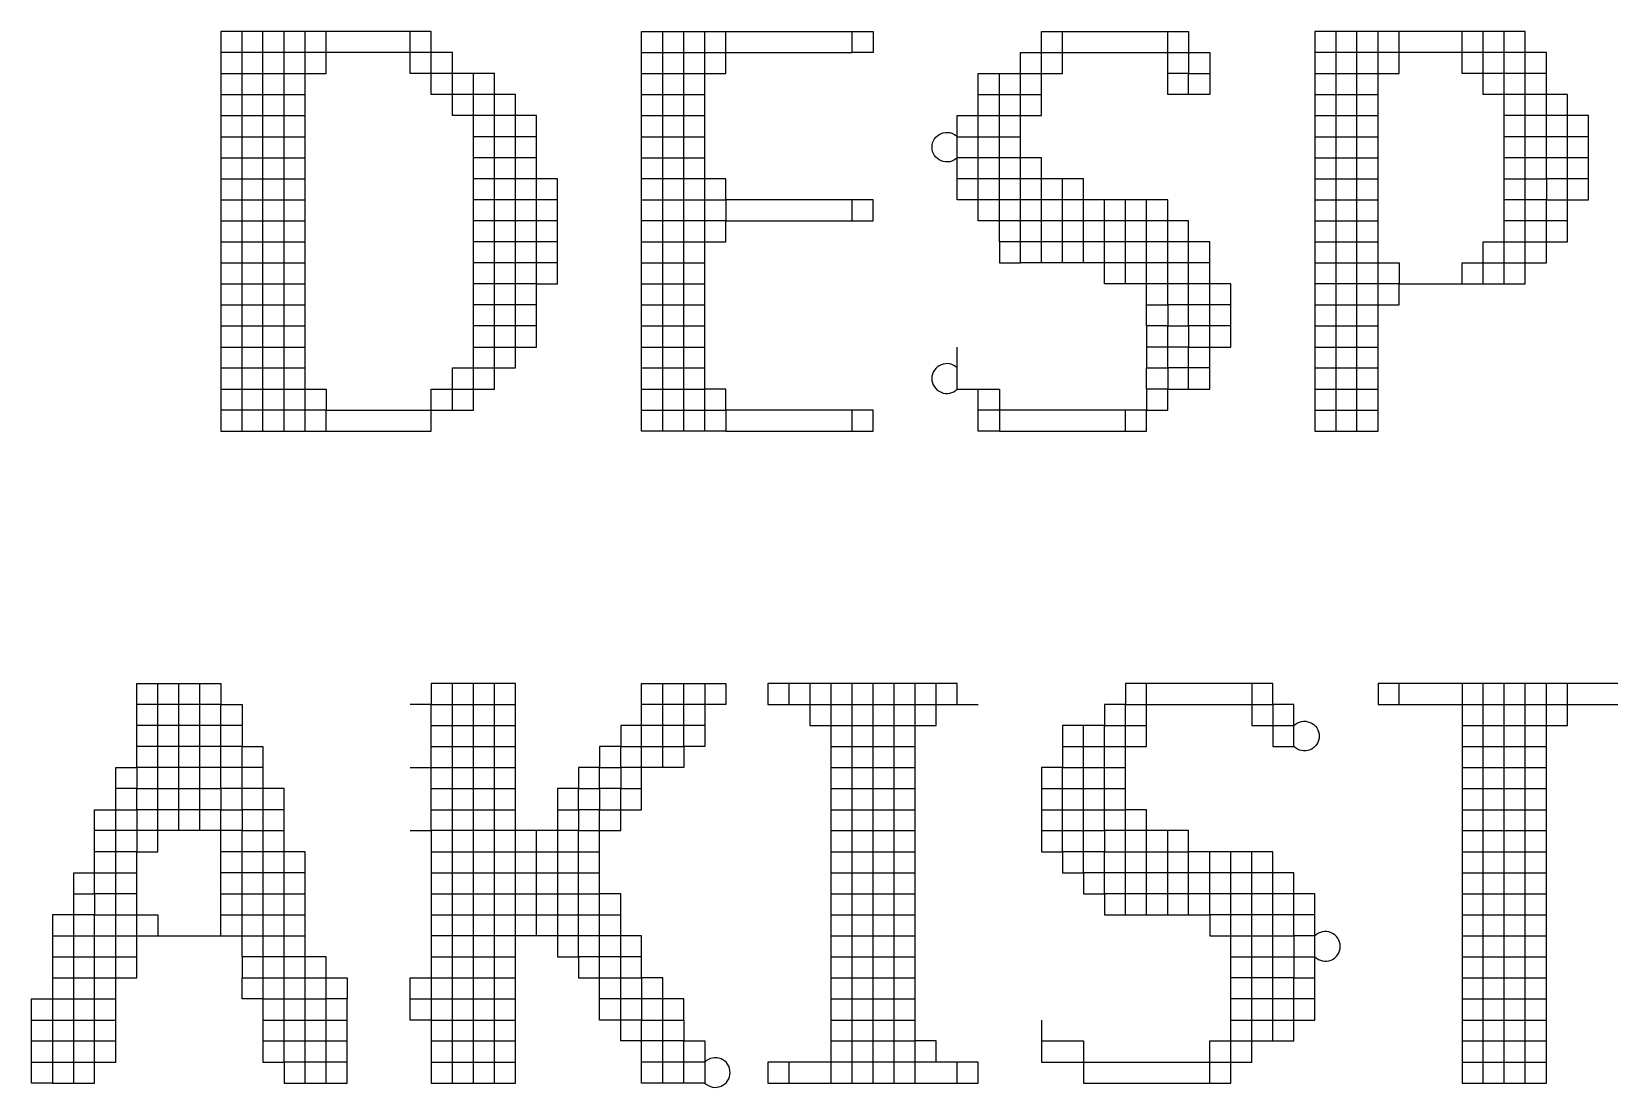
# Model space of a CAD drawing. Header units: millimetres. Extents: x 0 to 841, y 0 to 594.
# Drawn here: x 808.43 to 817.71, y 106.87 to 113.09 of the extents above; entities that cross this region are included whole.
import ezdxf
from ezdxf.enums import TextEntityAlignment as Align

# ---------------------------------------------------------------- set-up
doc = ezdxf.new("R2010")
doc.units = ezdxf.units.MM
doc.layers.add('TEXT', color=255, linetype='Continuous')
doc.styles.add('ECL', font='', dxfattribs={"width": 0.7, "height": 3})
doc.styles.get('ECL').set_extended_font_data('FangSong_GB2312')

# ---------------------------------------------------------------- blocks, each defined once
blk = doc.blocks.new('*U21')
at = {"color": 175, "linetype": 'Continuous'}
for points in [[(47.553, 6.207), (47.702, 6.207), (47.85, 6.207), (47.999, 6.207), (48.147, 6.207), (48.296, 6.207), (48.296, 6.355), (48.296, 6.504)], [(55.275, 6.207), (55.424, 6.207), (55.572, 6.207), (55.721, 6.207), (55.869, 6.207), (55.869, 6.355), (55.869, 6.504)], [(55.275, 4.87), (55.424, 4.87), (55.572, 4.87), (55.721, 4.87), (55.869, 4.87), (55.869, 4.722), (56.315, 4.722), (56.463, 4.722), (56.612, 4.722), (56.76, 4.722), (56.76, 4.87), (56.909, 4.87), (56.909, 5.019), (57.057, 5.019), (57.057, 5.167), (57.057, 5.316), (57.206, 5.316), (57.206, 5.464), (57.206, 5.613), (57.206, 5.761), (57.206, 5.91), (57.057, 5.91), (57.057, 6.058), (56.909, 6.058), (56.909, 6.207), (56.909, 6.355), (56.76, 6.355), (56.76, 6.504), (55.275, 6.504), (55.275, 6.355), (55.275, 6.207), (55.275, 6.058), (55.275, 5.91), (55.275, 5.761), (55.275, 5.613), (55.275, 5.464), (55.275, 5.316), (55.275, 5.167), (55.275, 5.019), (55.275, 4.87), (55.275, 4.722), (55.275, 4.573), (55.275, 4.425), (55.275, 4.276), (55.275, 4.128), (55.275, 3.979), (55.275, 3.831), (55.275, 3.682), (55.424, 3.682), (55.572, 3.682), (55.721, 3.682), (55.721, 3.831), (55.721, 3.979), (55.721, 4.128), (55.721, 4.276), (55.721, 4.425), (55.721, 4.573), (55.721, 4.722), (55.721, 4.87), (55.721, 5.019), (55.721, 5.167), (55.721, 5.316), (55.721, 5.464), (55.721, 5.613), (55.721, 5.761), (55.721, 5.91), (55.721, 6.058), (55.721, 6.207), (55.721, 6.355), (55.721, 6.504)], [(54.533, 4.128), (54.384, 4.128), (54.384, 4.276), (54.236, 4.276), (54.236, 4.425), (54.087, 4.425), (54.087, 4.276)], [(54.384, 3.979), (54.384, 4.128), (54.236, 4.128), (54.236, 4.276), (54.087, 4.276), (54.087, 4.128)], [(46.217, -0.773), (46.365, -0.773), (46.514, -0.773), (46.662, -0.773), (46.811, -0.773), (46.811, -0.624), (46.811, -0.476), (46.811, -0.327), (46.811, -0.179), (46.811, -0.03), (46.811, 0.118), (46.811, 0.267), (46.811, 0.415), (46.811, 0.564), (46.811, 0.712), (46.811, 0.861), (46.811, 1.009), (46.811, 1.158), (46.811, 1.306), (46.959, 1.306), (46.959, 1.455), (46.959, 1.603), (46.959, 1.752), (46.959, 1.9), (47.553, 1.9), (47.553, 1.752), (47.702, 1.752), (47.702, 1.603), (47.702, 1.455), (47.85, 1.455), (47.85, 1.306), (47.85, 1.158), (47.85, 1.009), (47.85, 0.861), (47.85, 0.712), (47.85, 0.564), (47.85, 0.415), (47.85, 0.267), (47.85, 0.118), (47.85, -0.03), (47.85, -0.179), (47.85, -0.327), (47.85, -0.476), (47.85, -0.624), (47.85, -0.773), (47.999, -0.773), (47.999, -0.921), (48.147, -0.921), (48.296, -0.921), (48.444, -0.921), (48.444, -0.773), (48.296, -0.773), (48.296, -0.624), (48.444, -0.624)], [(53.939, 0.267), (53.939, 0.415), (53.939, 0.564), (53.939, 0.712), (53.939, 0.861), (53.939, 1.009), (53.939, 1.158), (53.939, 1.306), (53.939, 1.455), (54.087, 1.455), (54.087, 1.603), (54.087, 1.752), (54.087, 1.9)], [(56.315, 1.603), (56.463, 1.603), (56.612, 1.603), (56.76, 1.603), (56.909, 1.603), (57.057, 1.603), (57.057, 1.752), (57.057, 1.9)], [(51.86, 1.455), (52.008, 1.455), (52.157, 1.455), (52.305, 1.455), (52.454, 1.455)], [(51.86, 1.306), (52.008, 1.306), (52.157, 1.306), (52.305, 1.306), (52.454, 1.306)], [(51.86, 1.158), (52.008, 1.158), (52.157, 1.158), (52.305, 1.158), (52.454, 1.158)], [(51.86, 1.009), (52.008, 1.009), (52.157, 1.009), (52.305, 1.009), (52.454, 1.009)], [(51.86, 0.861), (52.008, 0.861), (52.157, 0.861), (52.305, 0.861), (52.454, 0.861)], [(48.147, -0.921), (48.147, -0.773), (48.147, -0.624), (48.147, -0.476), (48.147, -0.327), (48.147, -0.179), (48.147, -0.03), (48.147, 0.118), (48.147, 0.267), (48.147, 0.415), (48.147, 0.564), (48.147, 0.712), (47.999, 0.712)], [(51.86, 0.712), (52.008, 0.712), (52.157, 0.712), (52.305, 0.712), (52.454, 0.712)], [(51.86, 0.564), (52.008, 0.564), (52.157, 0.564), (52.305, 0.564), (52.454, 0.564)], [(51.86, 0.415), (52.008, 0.415), (52.157, 0.415), (52.305, 0.415), (52.454, 0.415)], [(51.86, 0.267), (52.008, 0.267), (52.157, 0.267), (52.305, 0.267), (52.454, 0.267)], [(50.523, -0.03), (50.375, -0.03), (50.375, 0.118), (50.226, 0.118), (50.078, 0.118), (49.929, 0.118), (49.781, 0.118), (49.632, 0.118), (49.484, 0.118), (49.335, 0.118), (49.187, 0.118), (49.038, 0.118)], [(51.86, 0.118), (52.008, 0.118), (52.157, 0.118), (52.305, 0.118), (52.454, 0.118)], [(48.296, -0.179), (48.296, -0.03), (48.147, -0.03), (47.999, -0.03), (47.85, -0.03), (47.702, -0.03), (47.702, -0.179), (47.85, -0.179), (47.999, -0.179), (48.147, -0.179), (48.296, -0.179)], [(51.86, -0.03), (52.008, -0.03), (52.157, -0.03), (52.305, -0.03), (52.454, -0.03)], [(51.86, -0.179), (52.008, -0.179), (52.157, -0.179), (52.305, -0.179), (52.454, -0.179)], [(48.89, -0.327), (49.038, -0.327), (49.187, -0.327), (49.335, -0.327), (49.484, -0.327), (49.632, -0.327)], [(50.82, -0.476), (50.82, -0.327), (50.672, -0.327), (50.523, -0.327), (50.375, -0.327), (50.226, -0.327)], [(51.86, -0.327), (52.008, -0.327), (52.157, -0.327), (52.305, -0.327), (52.454, -0.327)], [(51.86, -0.476), (52.008, -0.476), (52.157, -0.476), (52.305, -0.476), (52.454, -0.476)]]:
    blk.add_lwpolyline(points, dxfattribs=at)
at = {"color": 185, "linetype": 'Continuous'}
for points in [[(47.553, 3.979), (47.702, 3.979), (47.85, 3.979), (47.999, 3.979), (48.147, 3.979), (48.296, 3.979), (48.296, 3.831), (49.038, 3.831), (49.187, 3.831), (49.335, 3.831), (49.335, 3.979), (49.484, 3.979), (49.484, 4.128), (49.632, 4.128), (49.632, 4.276), (49.781, 4.276), (49.781, 4.425), (49.781, 4.573), (49.781, 4.722), (49.781, 4.87), (49.781, 5.019), (49.781, 5.167), (49.781, 5.316), (49.781, 5.464), (49.781, 5.613), (49.781, 5.761), (49.781, 5.91), (49.632, 5.91), (49.632, 6.058), (49.484, 6.058), (49.484, 6.207), (49.187, 6.207), (49.187, 6.355), (49.038, 6.355), (49.038, 6.504), (47.553, 6.504), (47.553, 6.355), (47.553, 6.207), (47.553, 6.058), (47.553, 5.91), (47.553, 5.761), (47.553, 5.613), (47.553, 5.464), (47.553, 5.316), (47.553, 5.167), (47.553, 5.019), (47.553, 4.87), (47.553, 4.722), (47.553, 4.573), (47.553, 4.425), (47.553, 4.276), (47.553, 4.128), (47.553, 3.979), (47.553, 3.831), (47.553, 3.682), (47.702, 3.682), (47.85, 3.682), (47.999, 3.682), (48.147, 3.682), (48.296, 3.682), (48.444, 3.682), (48.593, 3.682), (48.741, 3.682), (48.89, 3.682), (49.038, 3.682), (49.038, 3.831), (49.038, 3.979), (49.187, 3.979), (49.335, 3.979), (49.335, 4.128), (49.335, 4.276), (49.335, 4.425), (49.335, 4.573), (49.335, 4.722), (49.335, 4.87), (49.335, 5.019), (49.335, 5.167), (49.335, 5.316), (49.335, 5.464), (49.335, 5.613), (49.335, 5.761), (49.335, 5.91), (49.335, 6.058), (49.335, 6.207)], [(56.612, 4.722), (56.612, 4.87), (56.612, 5.019), (56.612, 5.167), (56.612, 5.316), (56.612, 5.464), (56.612, 5.613), (56.612, 5.761), (56.612, 5.91), (56.612, 6.058), (56.612, 6.207), (56.612, 6.355), (56.612, 6.504)], [(51.711, 1.9), (51.711, 1.752), (51.711, 1.603), (51.86, 1.603), (52.008, 1.603), (52.157, 1.603), (52.305, 1.603), (52.454, 1.603), (52.602, 1.603), (52.602, 1.752), (52.602, 1.9)], [(54.533, -0.921), (54.533, -0.773), (54.533, -0.624), (54.681, -0.624), (54.681, -0.476), (54.681, -0.327), (54.681, -0.179), (54.681, -0.03), (54.83, -0.03), (54.978, -0.03), (55.127, -0.03), (55.127, -0.179), (55.275, -0.179)]]:
    blk.add_lwpolyline(points, dxfattribs=at)
at = {"color": 227, "linetype": 'Continuous'}
blk.add_lwpolyline([(47.702, 3.682), (47.702, 3.831), (47.702, 3.979), (47.702, 4.128), (47.702, 4.276), (47.702, 4.425), (47.702, 4.573), (47.702, 4.722), (47.702, 4.87), (47.702, 5.019), (47.702, 5.167), (47.702, 5.316), (47.702, 5.464), (47.702, 5.613), (47.702, 5.761), (47.702, 5.91), (47.702, 6.058), (47.702, 6.207), (47.702, 6.355), (47.702, 6.504)], dxfattribs=at)
at = {"color": 206, "linetype": 'Continuous'}
blk.add_lwpolyline([(47.85, 3.682), (47.85, 3.831), (47.85, 3.979), (47.85, 4.128), (47.85, 4.276), (47.85, 4.425), (47.85, 4.573), (47.85, 4.722), (47.85, 4.87), (47.85, 5.019), (47.85, 5.167), (47.85, 5.316), (47.85, 5.464), (47.85, 5.613), (47.85, 5.761), (47.85, 5.91), (47.85, 6.058), (47.85, 6.207), (47.85, 6.355), (47.85, 6.504)], dxfattribs=at)
at = {"color": 186, "linetype": 'Continuous'}
for points in [[(47.999, 3.682), (47.999, 3.831), (47.999, 3.979), (47.999, 4.128), (47.999, 4.276), (47.999, 4.425), (47.999, 4.573), (47.999, 4.722), (47.999, 4.87), (47.999, 5.019), (47.999, 5.167), (47.999, 5.316), (47.999, 5.464), (47.999, 5.613), (47.999, 5.761), (47.999, 5.91), (47.999, 6.058), (47.999, 6.207), (47.999, 6.355), (47.999, 6.504)], [(50.82, 3.682), (50.82, 3.831), (50.82, 3.979), (50.82, 4.128), (50.82, 4.276), (50.82, 4.425), (50.82, 4.573), (50.82, 4.722), (50.82, 4.87), (50.82, 5.019), (50.82, 5.167), (50.82, 5.316), (50.82, 5.464), (50.82, 5.613), (50.82, 5.761), (50.82, 5.91), (50.82, 6.058), (50.82, 6.207), (50.82, 6.355), (50.82, 6.504)]]:
    blk.add_lwpolyline(points, dxfattribs=at)
at = {"color": 164, "linetype": 'Continuous'}
for points in [[(48.147, 3.682), (48.147, 3.831), (48.147, 3.979), (48.147, 4.128), (48.147, 4.276), (48.147, 4.425), (48.147, 4.573), (48.147, 4.722), (48.147, 4.87), (48.147, 5.019), (48.147, 5.167), (48.147, 5.316), (48.147, 5.464), (48.147, 5.613), (48.147, 5.761), (48.147, 5.91), (48.147, 6.058), (48.147, 6.207), (48.147, 6.355), (48.147, 6.504)], [(49.335, -0.921), (49.335, -0.773), (49.335, -0.624), (49.335, -0.476), (49.335, -0.327), (49.335, -0.179), (49.335, -0.03), (49.335, 0.118), (49.335, 0.267), (49.335, 0.415), (49.335, 0.564), (49.335, 0.712), (49.335, 0.861), (49.335, 1.009), (49.335, 1.158), (49.335, 1.306), (49.335, 1.455), (49.335, 1.603), (49.335, 1.752), (49.335, 1.9)], [(47.85, 1.158), (47.702, 1.158), (47.702, 1.306), (47.553, 1.306), (47.553, 1.455), (47.405, 1.455), (47.256, 1.455), (47.108, 1.455), (46.959, 1.455)], [(54.087, 0.712), (54.087, 0.861), (53.939, 0.861), (53.79, 0.861), (53.79, 0.712), (53.939, 0.712), (54.087, 0.712)]]:
    blk.add_lwpolyline(points, dxfattribs=at)
at = {"color": 197, "linetype": 'Continuous'}
for points in [[(49.187, 3.831), (49.187, 3.979), (49.187, 4.128), (49.335, 4.128), (49.484, 4.128), (49.484, 4.276), (49.484, 4.425), (49.484, 4.573), (49.484, 4.722), (49.484, 4.87), (49.484, 5.019), (49.484, 5.167), (49.484, 5.316), (49.484, 5.464), (49.484, 5.613), (49.484, 5.761), (49.484, 5.91), (49.335, 5.91), (49.187, 5.91), (49.187, 6.058), (49.038, 6.058), (49.038, 6.207), (49.038, 6.355), (48.89, 6.355), (48.89, 6.504)], [(56.909, 6.207), (56.76, 6.207), (56.76, 6.355), (56.612, 6.355), (56.463, 6.355), (56.315, 6.355), (56.315, 6.504)], [(47.553, 6.058), (47.702, 6.058), (47.85, 6.058), (47.999, 6.058), (48.147, 6.058)], [(47.553, 5.613), (47.702, 5.613), (47.85, 5.613), (47.999, 5.613), (48.147, 5.613)], [(47.553, 5.464), (47.702, 5.464), (47.85, 5.464), (47.999, 5.464), (48.147, 5.464)], [(47.553, 5.316), (47.702, 5.316), (47.85, 5.316), (47.999, 5.316), (48.147, 5.316)], [(47.553, 5.167), (47.702, 5.167), (47.85, 5.167), (47.999, 5.167), (48.147, 5.167)], [(47.553, 4.573), (47.702, 4.573), (47.85, 4.573), (47.999, 4.573), (48.147, 4.573)], [(47.553, 4.425), (47.702, 4.425), (47.85, 4.425), (47.999, 4.425), (48.147, 4.425)], [(47.553, 4.276), (47.702, 4.276), (47.85, 4.276), (47.999, 4.276), (48.147, 4.276)], [(47.553, 4.128), (47.702, 4.128), (47.85, 4.128), (47.999, 4.128), (48.147, 4.128)], [(56.315, 1.306), (56.463, 1.306), (56.612, 1.306), (56.76, 1.306), (56.909, 1.306)], [(56.315, 1.158), (56.463, 1.158), (56.612, 1.158), (56.76, 1.158), (56.909, 1.158)], [(56.315, 1.009), (56.463, 1.009), (56.612, 1.009), (56.76, 1.009), (56.909, 1.009)], [(49.781, 0.118), (49.781, 0.267), (49.781, 0.415), (49.781, 0.564), (49.781, 0.712), (49.781, 0.861)], [(56.315, 0.861), (56.463, 0.861), (56.612, 0.861), (56.76, 0.861), (56.909, 0.861)], [(56.315, 0.712), (56.463, 0.712), (56.612, 0.712), (56.76, 0.712), (56.909, 0.712)], [(56.315, 0.564), (56.463, 0.564), (56.612, 0.564), (56.76, 0.564), (56.909, 0.564)], [(56.315, 0.415), (56.463, 0.415), (56.612, 0.415), (56.76, 0.415), (56.909, 0.415)], [(46.365, 0.118), (46.514, 0.118), (46.662, 0.118), (46.662, 0.267), (46.811, 0.267), (46.959, 0.267), (47.108, 0.267), (47.108, 0.118), (47.553, 0.118), (47.702, 0.118), (47.85, 0.118), (47.999, 0.118), (48.147, 0.118)], [(56.315, 0.267), (56.463, 0.267), (56.612, 0.267), (56.76, 0.267), (56.909, 0.267)], [(56.315, 0.118), (56.463, 0.118), (56.612, 0.118), (56.76, 0.118), (56.909, 0.118)], [(56.315, -0.03), (56.463, -0.03), (56.612, -0.03), (56.76, -0.03), (56.909, -0.03)], [(55.275, -0.327), (55.127, -0.327), (55.127, -0.179), (54.978, -0.179), (54.83, -0.179), (54.681, -0.179)], [(56.315, -0.179), (56.463, -0.179), (56.612, -0.179), (56.76, -0.179), (56.909, -0.179)], [(54.681, -0.476), (54.83, -0.476), (54.978, -0.476), (55.127, -0.476), (55.127, -0.327), (54.978, -0.327), (54.83, -0.327), (54.681, -0.327)], [(51.86, -0.624), (52.008, -0.624), (52.157, -0.624), (52.305, -0.624), (52.454, -0.624)], [(56.315, -0.624), (56.463, -0.624), (56.612, -0.624), (56.76, -0.624), (56.909, -0.624)]]:
    blk.add_lwpolyline(points, dxfattribs=at)
at = {"color": 157, "linetype": 'Continuous'}
for points in [[(50.523, 6.207), (50.672, 6.207), (50.82, 6.207), (50.969, 6.207), (51.117, 6.207), (51.117, 6.355), (51.117, 6.504)], [(54.681, 4.573), (54.533, 4.573), (54.533, 4.722), (54.384, 4.722), (54.384, 4.87), (54.236, 4.87), (54.236, 5.019), (54.087, 5.019), (53.939, 5.019), (53.79, 5.019), (53.642, 5.019), (53.642, 5.167), (53.493, 5.167), (53.345, 5.167), (53.196, 5.167), (53.048, 5.167), (52.899, 5.167), (52.899, 5.316), (52.751, 5.316), (52.751, 5.464), (52.751, 5.613), (52.751, 5.761), (52.751, 5.91), (52.899, 5.91), (52.899, 6.058), (52.899, 6.207), (53.196, 6.207), (53.196, 6.355), (53.345, 6.355), (53.345, 6.504), (54.384, 6.504), (54.384, 6.355), (54.533, 6.355), (54.533, 6.207), (54.533, 6.058), (54.384, 6.058), (54.384, 6.207), (54.236, 6.207)], [(49.929, 5.316), (49.781, 5.316), (49.632, 5.316), (49.632, 5.464), (49.484, 5.464), (49.335, 5.464)], [(49.929, 5.167), (49.781, 5.167), (49.632, 5.167), (49.632, 5.316), (49.484, 5.316), (49.335, 5.316)], [(50.523, 5.316), (50.672, 5.316), (50.82, 5.316), (50.969, 5.316), (51.117, 5.316), (51.117, 5.167), (51.266, 5.167), (51.414, 5.167), (51.563, 5.167), (51.711, 5.167), (51.86, 5.167), (52.008, 5.167), (52.008, 5.316)], [(49.929, 5.019), (49.781, 5.019), (49.632, 5.019), (49.632, 5.167), (49.484, 5.167), (49.335, 5.167)], [(49.929, 4.87), (49.781, 4.87), (49.632, 4.87), (49.632, 5.019), (49.484, 5.019), (49.335, 5.019)], [(54.087, 4.425), (54.087, 4.573), (54.236, 4.573), (54.236, 4.425), (54.384, 4.425), (54.384, 4.276), (54.533, 4.276), (54.533, 4.425), (54.384, 4.425), (54.384, 4.573), (54.236, 4.573), (54.236, 4.722), (54.087, 4.722), (53.939, 4.722), (53.79, 4.722), (53.79, 4.87)], [(46.959, 0.415), (46.811, 0.415), (46.662, 0.415), (46.662, 0.267), (46.514, 0.267), (46.365, 0.267), (46.365, 0.118), (46.365, -0.03), (46.365, -0.179), (46.365, -0.327), (46.365, -0.476), (46.365, -0.624), (46.365, -0.773), (46.365, -0.921), (46.514, -0.921), (46.662, -0.921), (46.662, -0.773), (46.662, -0.624), (46.662, -0.476), (46.662, -0.327), (46.662, -0.179), (46.811, -0.179), (46.959, -0.179), (46.959, -0.03), (46.959, 0.118), (46.959, 0.267), (46.959, 0.415), (46.959, 0.564), (46.959, 0.712), (47.108, 0.712), (47.108, 0.861), (47.108, 1.009), (47.108, 1.158), (47.108, 1.306), (47.108, 1.455), (47.108, 1.603), (47.108, 1.752), (47.108, 1.9)], [(47.256, 0.861), (47.256, 1.009), (47.256, 1.158), (47.256, 1.306), (47.256, 1.455), (47.256, 1.603), (47.256, 1.752), (47.256, 1.9)], [(49.038, 0.712), (49.187, 0.712), (49.335, 0.712), (49.484, 0.712), (49.632, 0.712), (49.781, 0.712), (49.929, 0.712), (50.078, 0.712), (50.226, 0.712), (50.226, 0.861), (50.226, 1.009), (50.375, 1.009), (50.523, 1.009), (50.523, 1.158), (50.523, 1.306), (50.523, 1.455), (50.523, 1.603), (50.523, 1.752), (50.523, 1.9), (51.117, 1.9), (51.117, 1.752), (50.969, 1.752), (50.82, 1.752), (50.672, 1.752), (50.523, 1.752)], [(53.345, -0.624), (53.642, -0.624), (53.642, -0.773), (54.533, -0.773), (54.681, -0.773), (54.83, -0.773), (54.83, -0.624), (54.83, -0.476), (54.83, -0.327), (54.83, -0.179), (54.83, -0.03), (54.83, 0.118), (54.83, 0.267), (54.83, 0.415), (54.83, 0.564), (54.83, 0.712)], [(47.85, -0.624), (47.999, -0.624), (48.147, -0.624), (48.296, -0.624), (48.296, -0.476), (48.444, -0.476)], [(49.038, -0.773), (49.187, -0.773), (49.335, -0.773), (49.484, -0.773), (49.632, -0.773)]]:
    blk.add_lwpolyline(points, dxfattribs=at)
at = {"color": 251, "linetype": 'Continuous'}
for points in [[(51.117, 3.682), (50.969, 3.682), (50.82, 3.682), (50.672, 3.682), (50.523, 3.682), (50.523, 3.831), (50.523, 3.979), (50.523, 4.128), (50.523, 4.276), (50.523, 4.425), (50.523, 4.573), (50.523, 4.722), (50.523, 4.87), (50.523, 5.019), (50.523, 5.167), (50.523, 5.316), (50.523, 5.464), (50.523, 5.613), (50.523, 5.761), (50.523, 5.91), (50.523, 6.058), (50.523, 6.207), (50.523, 6.355), (50.523, 6.504), (52.157, 6.504), (52.157, 6.355), (52.008, 6.355), (52.008, 6.504)], [(53.939, 3.682), (54.087, 3.682), (54.087, 3.831), (53.048, 3.831), (52.899, 3.831)], [(57.651, 1.9), (57.651, 1.752), (57.8, 1.752), (57.8, 1.9), (55.721, 1.9), (55.721, 1.752), (55.869, 1.752), (55.869, 1.9)], [(47.553, 0.118), (47.553, 0.267), (47.553, 0.415), (47.553, 0.564), (47.553, 0.712)], [(50.969, -0.921), (50.82, -0.921), (50.672, -0.921), (50.523, -0.921), (50.523, -0.773), (50.523, -0.624), (50.523, -0.476), (50.375, -0.476), (50.226, -0.476), (50.226, -0.327), (50.226, -0.179), (50.226, -0.03), (50.226, 0.118), (50.226, 0.267), (50.226, 0.415), (50.226, 0.564), (50.226, 0.712)], [(46.365, -0.921), (46.217, -0.921), (46.217, -0.773), (46.217, -0.624), (46.217, -0.476), (46.217, -0.327), (46.365, -0.327), (46.514, -0.327), (46.662, -0.327), (46.811, -0.327)], [(52.602, -0.773), (52.454, -0.773), (52.305, -0.773), (52.157, -0.773), (52.008, -0.773), (51.86, -0.773), (51.414, -0.773), (51.414, -0.921), (51.563, -0.921), (51.563, -0.773)], [(51.563, -0.921), (51.711, -0.921), (51.86, -0.921), (52.008, -0.921), (52.157, -0.921), (52.305, -0.921), (52.454, -0.921), (52.602, -0.921), (52.751, -0.921), (52.751, -0.773)]]:
    blk.add_lwpolyline(points, dxfattribs=at)
at = {"color": 177, "linetype": 'Continuous'}
for points in [[(50.672, 3.682), (50.672, 3.831), (50.672, 3.979), (50.672, 4.128), (50.672, 4.276), (50.672, 4.425), (50.672, 4.573), (50.672, 4.722), (50.672, 4.87), (50.672, 5.019), (50.672, 5.167), (50.672, 5.316), (50.672, 5.464), (50.672, 5.613), (50.672, 5.761), (50.672, 5.91), (50.672, 6.058), (50.672, 6.207), (50.672, 6.355), (50.672, 6.504)], [(57.206, 5.613), (57.057, 5.613), (57.057, 5.761), (56.909, 5.761), (56.909, 5.91), (56.76, 5.91), (56.612, 5.91)], [(49.781, 5.613), (49.632, 5.613), (49.632, 5.761), (49.484, 5.761), (49.335, 5.761)], [(50.523, 5.761), (50.672, 5.761), (50.82, 5.761), (50.969, 5.761)], [(53.642, 4.87), (53.493, 4.87), (53.345, 4.87), (53.196, 4.87), (53.196, 5.019), (53.196, 5.167), (53.196, 5.316), (53.196, 5.464), (53.196, 5.613), (53.048, 5.613), (52.899, 5.613), (52.899, 5.761), (53.048, 5.761), (53.196, 5.761)], [(57.206, 5.464), (57.057, 5.464), (57.057, 5.613), (56.909, 5.613), (56.909, 5.761), (56.76, 5.761), (56.612, 5.761)], [(49.781, 5.464), (49.632, 5.464), (49.632, 5.613), (49.484, 5.613), (49.335, 5.613)], [(55.275, 5.613), (55.424, 5.613), (55.572, 5.613), (55.721, 5.613)], [(56.612, 5.464), (56.76, 5.464), (56.909, 5.464), (56.909, 5.316), (57.057, 5.316), (57.057, 5.464), (56.909, 5.464), (56.909, 5.613), (56.76, 5.613), (56.612, 5.613)], [(53.939, 4.722), (53.939, 4.87), (53.939, 5.019), (53.939, 5.167), (53.939, 5.316)], [(54.087, 4.573), (54.087, 4.722), (54.087, 4.87), (54.087, 5.019), (54.087, 5.167), (54.087, 5.316)], [(55.275, 5.167), (55.424, 5.167), (55.572, 5.167), (55.721, 5.167)], [(55.275, 5.019), (55.424, 5.019), (55.572, 5.019), (55.721, 5.019)], [(50.523, 4.87), (50.672, 4.87), (50.82, 4.87), (50.969, 4.87)], [(50.523, 4.722), (50.672, 4.722), (50.82, 4.722), (50.969, 4.722)], [(49.335, 4.276), (49.484, 4.276), (49.632, 4.276), (49.632, 4.425), (49.484, 4.425), (49.335, 4.425)], [(55.275, 4.425), (55.424, 4.425), (55.572, 4.425), (55.721, 4.425)], [(55.275, 3.979), (55.424, 3.979), (55.572, 3.979), (55.721, 3.979)], [(48.296, 3.682), (48.296, 3.831), (48.147, 3.831), (47.999, 3.831), (47.85, 3.831), (47.702, 3.831), (47.553, 3.831)], [(47.405, 0.861), (47.405, 1.009), (47.405, 1.158), (47.405, 1.306), (47.405, 1.455), (47.405, 1.603), (47.405, 1.752), (47.405, 1.9)], [(50.672, 1.306), (50.672, 1.455), (50.672, 1.603), (50.672, 1.752), (50.672, 1.9)], [(47.702, 1.603), (47.553, 1.603), (47.553, 1.752), (47.405, 1.752), (47.256, 1.752), (47.108, 1.752), (46.959, 1.752)], [(47.85, 1.306), (47.702, 1.306), (47.702, 1.455), (47.553, 1.455), (47.553, 1.603), (47.405, 1.603), (47.256, 1.603), (47.108, 1.603), (46.959, 1.603)], [(53.345, 1.158), (53.493, 1.158), (53.493, 1.306), (53.642, 1.306), (53.79, 1.306), (53.79, 1.455), (53.939, 1.455), (53.939, 1.603), (54.087, 1.603)], [(47.999, 1.009), (47.85, 1.009), (47.702, 1.009), (47.702, 1.158), (47.553, 1.158), (47.553, 1.306), (47.405, 1.306), (47.256, 1.306), (47.108, 1.306), (46.959, 1.306), (46.959, 1.158), (46.811, 1.158)], [(53.345, 1.009), (53.493, 1.009), (53.493, 1.158), (53.642, 1.158), (53.79, 1.158), (53.79, 1.306), (53.939, 1.306)], [(53.345, 0.861), (53.493, 0.861), (53.493, 1.009), (53.642, 1.009), (53.79, 1.009), (53.79, 1.158), (53.939, 1.158)], [(54.236, 0.267), (54.236, 0.415), (54.236, 0.564), (54.236, 0.712), (54.236, 0.861)], [(54.681, -0.03), (54.681, 0.118), (54.681, 0.267), (54.681, 0.415), (54.681, 0.564), (54.681, 0.712)], [(49.038, 0.564), (49.187, 0.564), (49.335, 0.564), (49.484, 0.564), (49.632, 0.564), (49.781, 0.564), (49.929, 0.564), (50.078, 0.564), (50.226, 0.564)], [(47.553, 0.267), (47.702, 0.267), (47.85, 0.267), (47.999, 0.267), (48.147, 0.267)], [(46.365, -0.03), (46.514, -0.03), (46.662, -0.03), (46.662, 0.118), (46.811, 0.118), (46.959, 0.118), (47.108, 0.118)], [(46.365, -0.179), (46.514, -0.179), (46.662, -0.179), (46.662, -0.03), (46.811, -0.03), (46.959, -0.03)], [(47.85, -0.327), (47.999, -0.327), (48.147, -0.327), (48.296, -0.327)], [(46.217, -0.476), (46.365, -0.476), (46.514, -0.476), (46.662, -0.476), (46.811, -0.476)]]:
    blk.add_lwpolyline(points, dxfattribs=at)
at = {"color": 167, "linetype": 'Continuous'}
for points in [[(50.969, 3.682), (50.969, 3.831), (50.969, 3.979), (50.969, 4.128), (50.969, 4.276), (50.969, 4.425), (50.969, 4.573), (50.969, 4.722), (50.969, 4.87), (50.969, 5.019), (50.969, 5.167), (50.969, 5.316), (50.969, 5.464), (50.969, 5.613), (50.969, 5.761), (50.969, 5.91), (50.969, 6.058), (50.969, 6.207), (50.969, 6.355), (50.969, 6.504)], [(50.523, 6.355), (50.672, 6.355), (50.82, 6.355), (50.969, 6.355), (51.117, 6.355), (51.266, 6.355), (51.414, 6.355), (51.563, 6.355), (51.711, 6.355), (51.86, 6.355), (52.008, 6.355)], [(57.206, 5.761), (57.057, 5.761), (57.057, 5.91), (56.909, 5.91), (56.909, 6.058), (56.76, 6.058), (56.612, 6.058), (56.463, 6.058), (56.463, 6.207), (56.315, 6.207), (56.315, 6.355), (56.166, 6.355), (56.018, 6.355), (55.869, 6.355), (55.721, 6.355), (55.572, 6.355), (55.424, 6.355), (55.275, 6.355)], [(52.899, 6.058), (53.048, 6.058), (53.196, 6.058), (53.345, 6.058)], [(53.493, 4.87), (53.493, 5.019), (53.493, 5.167), (53.493, 5.316), (53.493, 5.464)], [(57.057, 5.167), (56.909, 5.167), (56.909, 5.316), (56.76, 5.316), (56.612, 5.316)], [(54.681, 4.425), (54.533, 4.425), (54.533, 4.573), (54.384, 4.573), (54.384, 4.722), (54.236, 4.722), (54.236, 4.87), (54.087, 4.87), (53.939, 4.87), (53.79, 4.87), (53.642, 4.87), (53.642, 5.019), (53.493, 5.019), (53.345, 5.019), (53.196, 5.019), (53.048, 5.019), (53.048, 4.87), (53.196, 4.87)], [(49.781, 4.722), (49.632, 4.722), (49.632, 4.87), (49.484, 4.87), (49.335, 4.87)], [(49.781, 4.573), (49.632, 4.573), (49.632, 4.722), (49.484, 4.722), (49.335, 4.722)], [(55.275, 4.573), (55.424, 4.573), (55.572, 4.573), (55.721, 4.573), (55.869, 4.573), (55.869, 4.722), (55.721, 4.722), (55.572, 4.722), (55.424, 4.722), (55.275, 4.722)], [(49.781, 4.425), (49.632, 4.425), (49.632, 4.573), (49.484, 4.573), (49.335, 4.573)], [(50.523, 3.831), (50.672, 3.831), (50.82, 3.831), (50.969, 3.831), (51.117, 3.831), (51.117, 3.682), (51.266, 3.682), (51.414, 3.682), (51.563, 3.682), (51.711, 3.682), (51.86, 3.682), (52.008, 3.682), (52.008, 3.831)], [(51.563, 1.752), (51.711, 1.752), (51.86, 1.752), (52.008, 1.752), (52.157, 1.752), (52.305, 1.752), (52.454, 1.752), (52.602, 1.752), (52.751, 1.752), (52.899, 1.752)], [(48.296, -0.921), (48.296, -0.773), (48.147, -0.773), (47.999, -0.773), (47.999, -0.624), (47.999, -0.476), (47.999, -0.327), (47.999, -0.179), (47.999, -0.03), (47.999, 0.118), (47.999, 0.267), (47.999, 0.415), (47.999, 0.564), (47.999, 0.712), (47.999, 0.861), (47.999, 1.009), (47.999, 1.158), (47.85, 1.158)], [(50.82, -0.921), (50.82, -0.773), (50.82, -0.624), (50.672, -0.624), (50.523, -0.624), (50.375, -0.624), (50.375, -0.476), (50.375, -0.327), (50.375, -0.179), (50.375, -0.03), (50.226, -0.03), (50.078, -0.03), (50.078, 0.118), (50.078, 0.267), (50.078, 0.415), (50.078, 0.564), (50.078, 0.712), (50.078, 0.861), (50.226, 0.861), (50.375, 0.861), (50.375, 1.009), (50.375, 1.158), (50.523, 1.158)], [(47.999, 0.712), (47.85, 0.712), (47.702, 0.712), (47.702, 0.861), (47.553, 0.861), (47.553, 1.009), (47.405, 1.009), (47.256, 1.009), (47.108, 1.009), (46.959, 1.009), (46.959, 0.861), (46.811, 0.861), (46.662, 0.861)], [(47.553, 0.415), (47.702, 0.415), (47.85, 0.415), (47.999, 0.415), (48.147, 0.415)], [(49.038, 0.267), (49.187, 0.267), (49.335, 0.267), (49.484, 0.267), (49.632, 0.267), (49.781, 0.267), (49.929, 0.267), (50.078, 0.267), (50.226, 0.267), (50.375, 0.267)], [(46.217, -0.624), (46.365, -0.624), (46.514, -0.624), (46.662, -0.624), (46.811, -0.624)]]:
    blk.add_lwpolyline(points, dxfattribs=at)
at = {"color": 147, "linetype": 'Continuous'}
for points in [[(53.345, 4.87), (53.345, 5.019), (53.345, 5.167), (53.345, 5.316), (53.345, 5.464), (53.345, 5.613), (53.196, 5.613), (53.196, 5.761), (53.196, 5.91), (53.196, 6.058), (53.196, 6.207), (53.345, 6.207), (53.345, 6.355), (53.493, 6.355), (53.493, 6.504)], [(48.89, 1.306), (49.038, 1.306), (49.038, 1.455), (49.038, 1.603), (49.038, 1.752), (49.187, 1.752), (49.335, 1.752), (49.484, 1.752), (49.632, 1.752)], [(49.038, 1.009), (49.187, 1.009), (49.335, 1.009), (49.484, 1.009), (49.632, 1.009)], [(48.147, 0.564), (47.999, 0.564), (47.85, 0.564), (47.702, 0.564), (47.702, 0.712), (47.553, 0.712), (47.553, 0.861), (47.405, 0.861), (47.256, 0.861), (47.108, 0.861), (46.959, 0.861), (46.959, 0.712), (46.811, 0.712), (46.662, 0.712)]]:
    blk.add_lwpolyline(points, dxfattribs=at)
at = {"color": 252, "linetype": 'Continuous'}
for points in [[(54.384, 6.058), (54.236, 6.058), (54.236, 6.207), (54.236, 6.355), (54.236, 6.504)], [(52.751, 3.979), (52.751, 4.128), (52.751, 4.276)], [(53.048, 3.682), (52.899, 3.682), (52.899, 3.831), (52.899, 3.979)], [(52.751, 1.752), (52.751, 1.9), (51.414, 1.9), (51.414, 1.752), (51.563, 1.752), (51.563, 1.9)]]:
    blk.add_lwpolyline(points, dxfattribs=at)
at = {"color": 196, "linetype": 'Continuous'}
for points in [[(55.424, 3.682), (55.424, 3.831), (55.424, 3.979), (55.424, 4.128), (55.424, 4.276), (55.424, 4.425), (55.424, 4.573), (55.424, 4.722), (55.424, 4.87), (55.424, 5.019), (55.424, 5.167), (55.424, 5.316), (55.424, 5.464), (55.424, 5.613), (55.424, 5.761), (55.424, 5.91), (55.424, 6.058), (55.424, 6.207), (55.424, 6.355), (55.424, 6.504)], [(56.612, -0.921), (56.612, -0.773), (56.612, -0.624), (56.612, -0.476), (56.612, -0.327), (56.612, -0.179), (56.612, -0.03), (56.612, 0.118), (56.612, 0.267), (56.612, 0.415), (56.612, 0.564), (56.612, 0.712), (56.612, 0.861), (56.612, 1.009), (56.612, 1.158), (56.612, 1.306), (56.612, 1.455), (56.612, 1.603), (56.612, 1.752), (56.612, 1.9)]]:
    blk.add_lwpolyline(points, dxfattribs=at)
at = {"color": 166, "linetype": 'Continuous'}
for points in [[(55.572, 3.682), (55.572, 3.831), (55.572, 3.979), (55.572, 4.128), (55.572, 4.276), (55.572, 4.425), (55.572, 4.573), (55.572, 4.722), (55.572, 4.87), (55.572, 5.019), (55.572, 5.167), (55.572, 5.316), (55.572, 5.464), (55.572, 5.613), (55.572, 5.761), (55.572, 5.91), (55.572, 6.058), (55.572, 6.207), (55.572, 6.355), (55.572, 6.504)], [(53.79, 4.87), (53.79, 5.019), (53.79, 5.167), (53.79, 5.316)], [(49.187, -0.921), (49.187, -0.773), (49.187, -0.624), (49.187, -0.476), (49.187, -0.327), (49.187, -0.179), (49.187, -0.03), (49.187, 0.118), (49.187, 0.267), (49.187, 0.415), (49.187, 0.564), (49.187, 0.712), (49.187, 0.861), (49.187, 1.009), (49.187, 1.158), (49.187, 1.306), (49.187, 1.455), (49.187, 1.603), (49.187, 1.752), (49.187, 1.9)], [(52.157, -0.921), (52.157, -0.773), (52.157, -0.624), (52.157, -0.476), (52.157, -0.327), (52.157, -0.179), (52.157, -0.03), (52.157, 0.118), (52.157, 0.267), (52.157, 0.415), (52.157, 0.564), (52.157, 0.712), (52.157, 0.861), (52.157, 1.009), (52.157, 1.158), (52.157, 1.306), (52.157, 1.455), (52.157, 1.603), (52.157, 1.752), (52.157, 1.9)], [(56.76, -0.921), (56.76, -0.773), (56.76, -0.624), (56.76, -0.476), (56.76, -0.327), (56.76, -0.179), (56.76, -0.03), (56.76, 0.118), (56.76, 0.267), (56.76, 0.415), (56.76, 0.564), (56.76, 0.712), (56.76, 0.861), (56.76, 1.009), (56.76, 1.158), (56.76, 1.306), (56.76, 1.455), (56.76, 1.603), (56.76, 1.752), (56.76, 1.9)], [(55.275, 0.118), (55.127, 0.118), (55.127, 0.267), (54.978, 0.267), (54.978, 0.415), (54.83, 0.415), (54.681, 0.415), (54.533, 0.415), (54.384, 0.415), (54.236, 0.415), (54.087, 0.415), (53.939, 0.415), (53.79, 0.415), (53.79, 0.564), (53.642, 0.564), (53.642, 0.712), (53.642, 0.861), (53.642, 1.009), (53.642, 1.158), (53.642, 1.306), (53.642, 1.455), (53.642, 1.603)], [(54.087, 0.267), (54.087, 0.415), (54.087, 0.564), (53.939, 0.564), (53.79, 0.564), (53.79, 0.712), (53.642, 0.712), (53.493, 0.712), (53.493, 0.861), (53.642, 0.861), (53.79, 0.861), (53.79, 1.009), (53.939, 1.009)]]:
    blk.add_lwpolyline(points, dxfattribs=at)
at = {"color": 187, "linetype": 'Continuous'}
for points in [[(56.463, 4.722), (56.463, 4.87), (56.612, 4.87), (56.76, 4.87), (56.76, 5.019), (56.76, 5.167), (56.76, 5.316), (56.76, 5.464), (56.76, 5.613), (56.76, 5.761), (56.76, 5.91), (56.76, 6.058), (56.76, 6.207), (56.612, 6.207), (56.463, 6.207), (56.463, 6.355), (56.463, 6.504)], [(49.781, 5.761), (49.632, 5.761), (49.632, 5.91), (49.484, 5.91), (49.484, 6.058), (49.335, 6.058), (49.187, 6.058), (49.187, 6.207), (49.038, 6.207), (48.89, 6.207), (48.89, 6.355), (48.741, 6.355), (48.593, 6.355), (48.444, 6.355), (48.296, 6.355), (48.147, 6.355), (47.999, 6.355), (47.85, 6.355), (47.702, 6.355), (47.553, 6.355)], [(50.523, 6.058), (50.672, 6.058), (50.82, 6.058), (50.969, 6.058)], [(55.275, 6.058), (55.424, 6.058), (55.572, 6.058), (55.721, 6.058)], [(50.523, 5.91), (50.672, 5.91), (50.82, 5.91), (50.969, 5.91)], [(55.275, 5.91), (55.424, 5.91), (55.572, 5.91), (55.721, 5.91)], [(55.275, 5.761), (55.424, 5.761), (55.572, 5.761), (55.721, 5.761)], [(50.523, 5.613), (50.672, 5.613), (50.82, 5.613), (50.969, 5.613)], [(55.275, 5.464), (55.424, 5.464), (55.572, 5.464), (55.721, 5.464)], [(55.275, 5.316), (55.424, 5.316), (55.572, 5.316), (55.721, 5.316)], [(50.523, 5.019), (50.672, 5.019), (50.82, 5.019), (50.969, 5.019), (51.117, 5.019), (51.117, 5.167), (50.969, 5.167), (50.82, 5.167), (50.672, 5.167), (50.523, 5.167)], [(47.553, 5.019), (47.702, 5.019), (47.85, 5.019), (47.999, 5.019), (48.147, 5.019)], [(47.553, 4.87), (47.702, 4.87), (47.85, 4.87), (47.999, 4.87), (48.147, 4.87)], [(47.553, 4.722), (47.702, 4.722), (47.85, 4.722), (47.999, 4.722), (48.147, 4.722)], [(50.523, 4.573), (50.672, 4.573), (50.82, 4.573), (50.969, 4.573)], [(50.523, 4.425), (50.672, 4.425), (50.82, 4.425), (50.969, 4.425)], [(50.523, 4.276), (50.672, 4.276), (50.82, 4.276), (50.969, 4.276)], [(55.275, 4.276), (55.424, 4.276), (55.572, 4.276), (55.721, 4.276)], [(50.523, 4.128), (50.672, 4.128), (50.82, 4.128), (50.969, 4.128)], [(55.275, 4.128), (55.424, 4.128), (55.572, 4.128), (55.721, 4.128)], [(50.523, 3.979), (50.672, 3.979), (50.82, 3.979), (50.969, 3.979)], [(49.929, 1.009), (50.078, 1.009), (50.078, 1.158), (50.226, 1.158), (50.226, 1.306), (50.375, 1.306), (50.375, 1.455), (50.523, 1.455), (50.672, 1.455), (50.82, 1.455), (50.82, 1.603), (50.82, 1.752), (50.82, 1.9)], [(55.869, 1.752), (56.018, 1.752), (56.166, 1.752), (56.315, 1.752), (56.463, 1.752), (56.612, 1.752), (56.76, 1.752), (56.909, 1.752), (57.057, 1.752), (57.206, 1.752), (57.354, 1.752), (57.503, 1.752), (57.651, 1.752)], [(46.514, -0.921), (46.514, -0.773), (46.514, -0.624), (46.514, -0.476), (46.514, -0.327), (46.514, -0.179), (46.514, -0.03), (46.514, 0.118), (46.514, 0.267), (46.514, 0.415), (46.514, 0.564), (46.662, 0.564), (46.662, 0.712), (46.662, 0.861), (46.662, 1.009), (46.811, 1.009), (46.959, 1.009), (46.959, 1.158), (47.108, 1.158), (47.256, 1.158), (47.405, 1.158), (47.553, 1.158), (47.553, 1.009), (47.702, 1.009), (47.702, 0.861), (47.85, 0.861), (47.999, 0.861)], [(47.702, -0.03), (47.702, 0.118), (47.702, 0.267), (47.702, 0.415), (47.702, 0.564), (47.553, 0.564)], [(56.315, -0.773), (56.463, -0.773), (56.612, -0.773), (56.76, -0.773), (56.909, -0.773)]]:
    blk.add_lwpolyline(points, dxfattribs=at)
at = {"color": 157, "linetype": 'Continuous'}
for points in [[(54.533, 4.87), (54.384, 4.87), (54.384, 5.019), (54.236, 5.019), (54.236, 5.167), (54.087, 5.167), (53.939, 5.167), (53.79, 5.167), (53.642, 5.167), (53.642, 5.316), (53.493, 5.316), (53.345, 5.316), (53.196, 5.316), (53.048, 5.316), (52.899, 5.316), (52.899, 5.464), (52.899, 5.613), (52.751, 5.613, -2.414214), (52.751, 5.761), (52.899, 5.761), (52.899, 5.91), (53.048, 5.91), (53.196, 5.91), (53.345, 5.91), (53.345, 6.058), (53.345, 6.207), (53.493, 6.207), (53.493, 6.355), (53.642, 6.355), (53.79, 6.355), (53.939, 6.355), (54.087, 6.355), (54.236, 6.355), (54.384, 6.355), (54.384, 6.207), (54.533, 6.207)], [(50.969, 1.603), (50.82, 1.603), (50.672, 1.603), (50.523, 1.603), (50.375, 1.603), (50.375, 1.455), (50.226, 1.455), (50.226, 1.306), (50.078, 1.306), (50.078, 1.158), (49.929, 1.158), (49.929, 1.009), (49.929, 0.861), (49.929, 0.712), (49.929, 0.564), (49.929, 0.415), (49.929, 0.267), (49.929, 0.118), (49.929, -0.03), (50.078, -0.03), (50.078, -0.179), (50.226, -0.179), (50.375, -0.179), (50.523, -0.179), (50.523, -0.327), (50.523, -0.476), (50.672, -0.476), (50.82, -0.476), (50.82, -0.624), (50.969, -0.624), (50.969, -0.773), (50.969, -0.921, 2.414214), (50.969, -0.773), (50.82, -0.773), (50.672, -0.773), (50.523, -0.773)]]:
    blk.add_lwpolyline(points, format="xyb", dxfattribs=at)
at = {"color": 179, "linetype": 'Continuous'}
blk.add_lwpolyline([(53.048, 5.019), (53.048, 5.167), (53.048, 5.316), (53.048, 5.464), (53.048, 5.613), (53.048, 5.761), (53.048, 5.91), (53.048, 6.058), (53.048, 6.207)], dxfattribs=at)
at = {"color": 207, "linetype": 'Continuous'}
for points in [[(47.553, 5.91), (47.702, 5.91), (47.85, 5.91), (47.999, 5.91), (48.147, 5.91)], [(47.553, 5.761), (47.702, 5.761), (47.85, 5.761), (47.999, 5.761), (48.147, 5.761)], [(56.315, 4.722), (56.315, 4.87), (56.463, 4.87), (56.463, 5.019), (56.612, 5.019), (56.76, 5.019), (56.909, 5.019), (56.909, 5.167), (56.76, 5.167), (56.612, 5.167)], [(52.008, -0.921), (52.008, -0.773), (52.008, -0.624), (52.008, -0.476), (52.008, -0.327), (52.008, -0.179), (52.008, -0.03), (52.008, 0.118), (52.008, 0.267), (52.008, 0.415), (52.008, 0.564), (52.008, 0.712), (52.008, 0.861), (52.008, 1.009), (52.008, 1.158), (52.008, 1.306), (52.008, 1.455), (52.008, 1.603), (52.008, 1.752), (52.008, 1.9)], [(56.315, 1.455), (56.463, 1.455), (56.612, 1.455), (56.76, 1.455), (56.909, 1.455)], [(46.514, 0.415), (46.662, 0.415), (46.662, 0.564), (46.811, 0.564), (46.959, 0.564)], [(56.315, -0.327), (56.463, -0.327), (56.612, -0.327), (56.76, -0.327), (56.909, -0.327)], [(56.315, -0.476), (56.463, -0.476), (56.612, -0.476), (56.76, -0.476), (56.909, -0.476)]]:
    blk.add_lwpolyline(points, dxfattribs=at)
at = {"color": 143, "linetype": 'Continuous'}
blk.add_lwpolyline([(49.781, 4.722), (49.929, 4.722), (49.929, 4.87), (49.929, 5.019), (49.929, 5.167), (49.929, 5.316), (49.929, 5.464), (49.781, 5.464)], dxfattribs=at)
at = {"color": 165, "linetype": 'Continuous'}
for points in [[(52.008, 5.167), (52.157, 5.167), (52.157, 5.316), (51.117, 5.316), (51.117, 5.464), (50.969, 5.464), (50.82, 5.464), (50.672, 5.464), (50.523, 5.464)], [(54.087, 3.979), (54.087, 4.128), (54.236, 4.128), (54.236, 3.979), (54.384, 3.979), (54.533, 3.979), (54.533, 4.128), (54.533, 4.276), (54.681, 4.276), (54.681, 4.425), (54.681, 4.573), (54.681, 4.722), (54.533, 4.722), (54.533, 4.87), (54.533, 5.019), (54.384, 5.019), (54.384, 5.167), (54.236, 5.167), (54.236, 5.316), (53.642, 5.316), (53.642, 5.464), (53.345, 5.464), (53.196, 5.464), (53.048, 5.464), (52.899, 5.464), (52.751, 5.464)], [(52.008, 3.682), (52.157, 3.682), (52.157, 3.831), (51.117, 3.831), (51.117, 3.979), (50.969, 3.979)], [(54.087, 3.831), (54.236, 3.831), (54.236, 3.979), (54.087, 3.979), (54.087, 3.831)], [(50.969, 1.9), (50.969, 1.752), (50.969, 1.603), (50.969, 1.455), (50.82, 1.455), (50.82, 1.306), (50.672, 1.306), (50.523, 1.306), (50.375, 1.306), (50.375, 1.158), (50.226, 1.158), (50.226, 1.009), (50.078, 1.009), (50.078, 0.861), (49.929, 0.861), (49.632, 0.861), (49.484, 0.861), (49.335, 0.861), (49.187, 0.861), (49.038, 0.861), (49.038, 0.712), (49.038, 0.564), (49.038, 0.415), (49.038, 0.267), (49.038, 0.118), (49.038, -0.03), (49.038, -0.179), (49.038, -0.327), (49.038, -0.476), (49.038, -0.624), (49.038, -0.773), (49.038, -0.921), (49.187, -0.921), (49.335, -0.921), (49.484, -0.921), (49.632, -0.921), (49.632, -0.773), (49.632, -0.624), (49.632, -0.476), (49.632, -0.327), (49.632, -0.179), (49.632, -0.03), (49.632, 0.118)], [(54.83, 1.9), (54.83, 1.752), (54.978, 1.752), (54.978, 1.603), (54.978, 1.455), (55.127, 1.455), (55.127, 1.603), (55.127, 1.752), (54.978, 1.752), (54.978, 1.9), (53.939, 1.9), (53.939, 1.752), (53.79, 1.752), (53.79, 1.603), (53.493, 1.603), (53.493, 1.455), (53.493, 1.306), (53.345, 1.306), (53.345, 1.158), (53.345, 1.009), (53.345, 0.861), (53.345, 0.712), (53.493, 0.712), (53.493, 0.564), (53.642, 0.564), (53.642, 0.415), (53.79, 0.415), (53.79, 0.267), (53.939, 0.267), (54.087, 0.267), (54.236, 0.267), (54.384, 0.267), (54.533, 0.267), (54.533, 0.118), (54.681, 0.118), (54.83, 0.118), (54.978, 0.118), (55.127, 0.118), (55.127, -0.03), (55.275, -0.03), (55.275, 0.118), (55.275, 0.267), (55.275, 0.415), (55.127, 0.415), (55.127, 0.564), (54.978, 0.564), (54.978, 0.712), (54.384, 0.712), (54.384, 0.861), (54.087, 0.861), (54.087, 1.009), (53.939, 1.009)], [(50.672, -0.921), (50.672, -0.773), (50.672, -0.624), (50.672, -0.476), (50.672, -0.327), (50.672, -0.179), (50.523, -0.179), (50.523, -0.03), (50.523, 0.118), (50.375, 0.118), (50.375, 0.267), (50.375, 0.415), (50.226, 0.415)]]:
    blk.add_lwpolyline(points, dxfattribs=at)
at = {"color": 251, "linetype": 'Continuous'}
for points in [[(52.751, 4.128, 2.414214), (52.751, 3.979), (53.048, 3.979), (53.048, 3.831), (53.048, 3.682), (53.196, 3.682), (53.345, 3.682), (53.493, 3.682), (53.642, 3.682), (53.79, 3.682), (53.939, 3.682), (53.939, 3.831)], [(53.493, 1.455), (53.642, 1.455), (53.79, 1.455), (53.79, 1.603), (53.939, 1.603), (53.939, 1.752), (54.087, 1.752), (54.236, 1.752), (54.384, 1.752), (54.533, 1.752), (54.681, 1.752), (54.83, 1.752), (54.83, 1.603), (54.978, 1.603), (55.127, 1.603, -2.414214), (55.127, 1.455)]]:
    blk.add_lwpolyline(points, format="xyb", dxfattribs=at)
at = {"color": 209, "linetype": 'Continuous'}
blk.add_lwpolyline([(55.275, 3.831), (55.424, 3.831), (55.572, 3.831), (55.721, 3.831)], dxfattribs=at)
at = {"color": 153, "linetype": 'Continuous'}
blk.add_lwpolyline([(49.632, 0.564), (49.632, 0.712), (49.632, 0.861), (49.632, 1.009), (49.632, 1.158), (49.632, 1.306), (49.632, 1.455), (49.632, 1.603), (49.632, 1.752), (49.632, 1.9), (49.038, 1.9), (49.038, 1.752), (48.89, 1.752)], dxfattribs=at)
at = {"color": 144, "linetype": 'Continuous'}
blk.add_lwpolyline([(49.484, -0.921), (49.484, -0.773), (49.484, -0.624), (49.484, -0.476), (49.484, -0.327), (49.484, -0.179), (49.484, -0.03), (49.484, 0.118), (49.484, 0.267), (49.484, 0.415), (49.484, 0.564), (49.484, 0.712), (49.484, 0.861), (49.484, 1.009), (49.484, 1.158), (49.484, 1.306), (49.484, 1.455), (49.484, 1.603), (49.484, 1.752), (49.484, 1.9)], dxfattribs=at)
at = {"color": 225, "linetype": 'Continuous'}
blk.add_lwpolyline([(51.86, -0.921), (51.86, -0.773), (51.86, -0.624), (51.86, -0.476), (51.86, -0.327), (51.86, -0.179), (51.86, -0.03), (51.86, 0.118), (51.86, 0.267), (51.86, 0.415), (51.86, 0.564), (51.86, 0.712), (51.86, 0.861), (51.86, 1.009), (51.86, 1.158), (51.86, 1.306), (51.86, 1.455), (51.86, 1.603), (51.86, 1.752), (51.86, 1.9)], dxfattribs=at)
at = {"color": 154, "linetype": 'Continuous'}
for points in [[(52.305, -0.921), (52.305, -0.773), (52.305, -0.624), (52.305, -0.476), (52.305, -0.327), (52.305, -0.179), (52.305, -0.03), (52.305, 0.118), (52.305, 0.267), (52.305, 0.415), (52.305, 0.564), (52.305, 0.712), (52.305, 0.861), (52.305, 1.009), (52.305, 1.158), (52.305, 1.306), (52.305, 1.455), (52.305, 1.603), (52.305, 1.752), (52.305, 1.9)], [(49.038, 1.603), (49.187, 1.603), (49.335, 1.603), (49.484, 1.603), (49.632, 1.603)], [(49.038, 1.455), (49.187, 1.455), (49.335, 1.455), (49.484, 1.455), (49.632, 1.455)], [(49.038, 1.158), (49.187, 1.158), (49.335, 1.158), (49.484, 1.158), (49.632, 1.158)], [(49.038, -0.03), (49.187, -0.03), (49.335, -0.03), (49.484, -0.03), (49.632, -0.03)], [(49.038, -0.179), (49.187, -0.179), (49.335, -0.179), (49.484, -0.179), (49.632, -0.179)], [(49.038, -0.476), (49.187, -0.476), (49.335, -0.476), (49.484, -0.476), (49.632, -0.476)], [(49.038, -0.624), (49.187, -0.624), (49.335, -0.624), (49.484, -0.624), (49.632, -0.624)]]:
    blk.add_lwpolyline(points, dxfattribs=at)
at = {"color": 163, "linetype": 'Continuous'}
blk.add_lwpolyline([(52.454, -0.921), (52.454, -0.773), (52.454, -0.624), (52.454, -0.476), (52.454, -0.327), (52.454, -0.179), (52.454, -0.03), (52.454, 0.118), (52.454, 0.267), (52.454, 0.415), (52.454, 0.564), (52.454, 0.712), (52.454, 0.861), (52.454, 1.009), (52.454, 1.158), (52.454, 1.306), (52.454, 1.455), (52.454, 1.603), (52.454, 1.752), (52.454, 1.9)], dxfattribs=at)
at = {"color": 195, "linetype": 'Continuous'}
blk.add_lwpolyline([(56.315, 1.9), (56.315, 1.752), (56.315, 1.603), (56.315, 1.455), (56.315, 1.306), (56.315, 1.158), (56.315, 1.009), (56.315, 0.861), (56.315, 0.712), (56.315, 0.564), (56.315, 0.415), (56.315, 0.267), (56.315, 0.118), (56.315, -0.03), (56.315, -0.179), (56.315, -0.327), (56.315, -0.476), (56.315, -0.624), (56.315, -0.773), (56.315, -0.921), (56.463, -0.921), (56.612, -0.921), (56.76, -0.921), (56.909, -0.921), (56.909, -0.773), (56.909, -0.624), (56.909, -0.476), (56.909, -0.327), (56.909, -0.179), (56.909, -0.03), (56.909, 0.118), (56.909, 0.267), (56.909, 0.415), (56.909, 0.564), (56.909, 0.712), (56.909, 0.861), (56.909, 1.009), (56.909, 1.158), (56.909, 1.306), (56.909, 1.455), (56.909, 1.603), (56.909, 1.752), (56.909, 1.9)], dxfattribs=at)
at = {"color": 226, "linetype": 'Continuous'}
blk.add_lwpolyline([(56.463, -0.921), (56.463, -0.773), (56.463, -0.624), (56.463, -0.476), (56.463, -0.327), (56.463, -0.179), (56.463, -0.03), (56.463, 0.118), (56.463, 0.267), (56.463, 0.415), (56.463, 0.564), (56.463, 0.712), (56.463, 0.861), (56.463, 1.009), (56.463, 1.158), (56.463, 1.306), (56.463, 1.455), (56.463, 1.603), (56.463, 1.752), (56.463, 1.9)], dxfattribs=at)
at = {"color": 137, "linetype": 'Continuous'}
blk.add_lwpolyline([(48.89, 0.861), (49.038, 0.861), (49.038, 1.009), (49.038, 1.158), (49.038, 1.306), (49.187, 1.306), (49.335, 1.306), (49.484, 1.306), (49.632, 1.306)], dxfattribs=at)
at = {"color": 156, "linetype": 'Continuous'}
for points in [[(55.275, 0.267), (55.127, 0.267), (55.127, 0.415), (54.978, 0.415), (54.978, 0.564), (54.83, 0.564), (54.681, 0.564), (54.533, 0.564), (54.384, 0.564), (54.236, 0.564), (54.087, 0.564), (54.087, 0.712), (54.236, 0.712), (54.384, 0.712)], [(54.384, 0.267), (54.384, 0.415), (54.384, 0.564), (54.384, 0.712)], [(49.038, 0.415), (49.187, 0.415), (49.335, 0.415), (49.484, 0.415), (49.632, 0.415), (49.781, 0.415), (49.929, 0.415), (50.078, 0.415), (50.226, 0.415)]]:
    blk.add_lwpolyline(points, dxfattribs=at)
at = {"color": 169, "linetype": 'Continuous'}
blk.add_lwpolyline([(54.978, -0.624), (54.978, -0.476), (54.978, -0.327), (54.978, -0.179), (54.978, -0.03), (54.978, 0.118), (54.978, 0.267), (54.83, 0.267), (54.681, 0.267), (54.533, 0.267), (54.533, 0.415), (54.533, 0.564), (54.533, 0.712)], dxfattribs=at)
at = {"color": 146, "linetype": 'Continuous'}
blk.add_lwpolyline([(49.632, 0.118), (49.632, 0.267), (49.632, 0.415), (49.632, 0.564)], dxfattribs=at)
at = {"color": 165, "linetype": 'Continuous'}
blk.add_lwpolyline([(53.345, -0.476), (53.345, -0.624), (53.345, -0.773), (53.493, -0.773), (53.642, -0.773), (53.642, -0.921), (53.79, -0.921), (53.939, -0.921), (54.087, -0.921), (54.236, -0.921), (54.384, -0.921), (54.533, -0.921), (54.681, -0.921), (54.681, -0.773), (54.681, -0.624), (54.83, -0.624), (54.978, -0.624), (55.127, -0.624), (55.127, -0.476), (55.275, -0.476), (55.275, -0.327), (55.275, -0.179), (55.275, -0.03, 2.414214), (55.275, 0.118)], format="xyb", dxfattribs=at)
at = {"color": 8, "linetype": 'Continuous'}
for points in [[(47.85, -0.327), (47.702, -0.327), (47.702, -0.179)], [(49.038, -0.476), (48.89, -0.476), (48.89, -0.327), (48.89, -0.179), (49.038, -0.179)], [(52.751, -0.921), (52.899, -0.921), (52.899, -0.773), (52.602, -0.773), (52.602, -0.624), (52.454, -0.624)]]:
    blk.add_lwpolyline(points, dxfattribs=at)
at = {"color": 155, "linetype": 'Continuous'}
blk.add_lwpolyline([(47.85, -0.476), (47.999, -0.476), (48.147, -0.476), (48.296, -0.476), (48.296, -0.327), (48.296, -0.179), (48.444, -0.179), (48.444, -0.327)], dxfattribs=at)
at = {"color": 135, "linetype": 'Continuous'}
blk.add_lwpolyline([(48.444, -0.773), (48.444, -0.624), (48.444, -0.476), (48.444, -0.327), (48.296, -0.327)], dxfattribs=at)
blk = doc.blocks.new('XXDAFRAM-CH-HENG-A1')
at = {"layer": 'TEXT', "xscale": 0.8333333333339397, "yscale": 0.8333333333334849, "zscale": 0.8333333333333334}
blk.add_blockref('*U21', (769.9168, 107.6677), dxfattribs=at)
at = {"linetype": 'Continuous', "style": 'ECL', "width": 0.7}
for tag, height, p in [('DESIGNSTATUS', 3.5, (818.8528, 76.5743)), ('DESIGNSTATUS', 3.5, (818.8528, 76.5743)), ('ENDESIGNSTATUS', 3.5, (818.8897, 70.8893)), ('ENDESIGNSTATUS', 3.5, (818.8897, 70.8893)), ('V', 4, (778.5833, 63.4599)), ('O', 4, (784.75, 63.4599)), ('L', 4, (790.9167, 63.4599)), ('N', 4, (797.0833, 63.4599)), ('D', 4, (809.4167, 63.4599)), ('W', 4, (815.5833, 63.4599)), ('G', 4, (821.75, 63.4599)), ('VEREN40', 4, (827.8219, 63.3019)), ('DWGNAME1', 5, (768.7623, 48.8062)), ('DWGENAME1', 5, (768.9787, 42.7067)), ('DWGNAME', 5, (768.7334, 42.4248)), ('DWGENAME', 5, (769.2391, 35.3086)), ('DWGNAME2', 5, (769.1147, 35.2699)), ('DWGENAME2', 5, (769.396, 28.8107)), ('DWGNO', 5, (758.8104, 15.1389)), ('VEREN40', 4, (825.7732, 15.2229))]:
    blk.add_attdef(tag, text='', height=height, dxfattribs=at).set_placement(p, align=Align.MIDDLE)
at = {"style": 'ECL', "width": 0.7, "flags": 1}
for p in [(697.3889, 48.2777), (697.3889, 40.2777), (697.3889, 32.2777), (697.3889, 24.2777)]:
    blk.add_attdef('DATE', text='', height=5, dxfattribs=at).set_placement(p, align=Align.MIDDLE)
for tag, p in [('SJ1', (666.5556, 44.2777)), ('JH', (666.5556, 36.2777)), ('SH1', (666.5556, 28.2777)), ('PZ', (666.5556, 20.2778)), ('BL', (666.5556, 10))]:
    blk.add_attdef(tag, p, '', height=5, dxfattribs=at)

msp = doc.modelspace()

# ---------------------------------------------------------------- block references
msp.add_blockref('XXDAFRAM-CH-HENG-A1', (0, 0))

doc.saveas('drawing.dxf')
